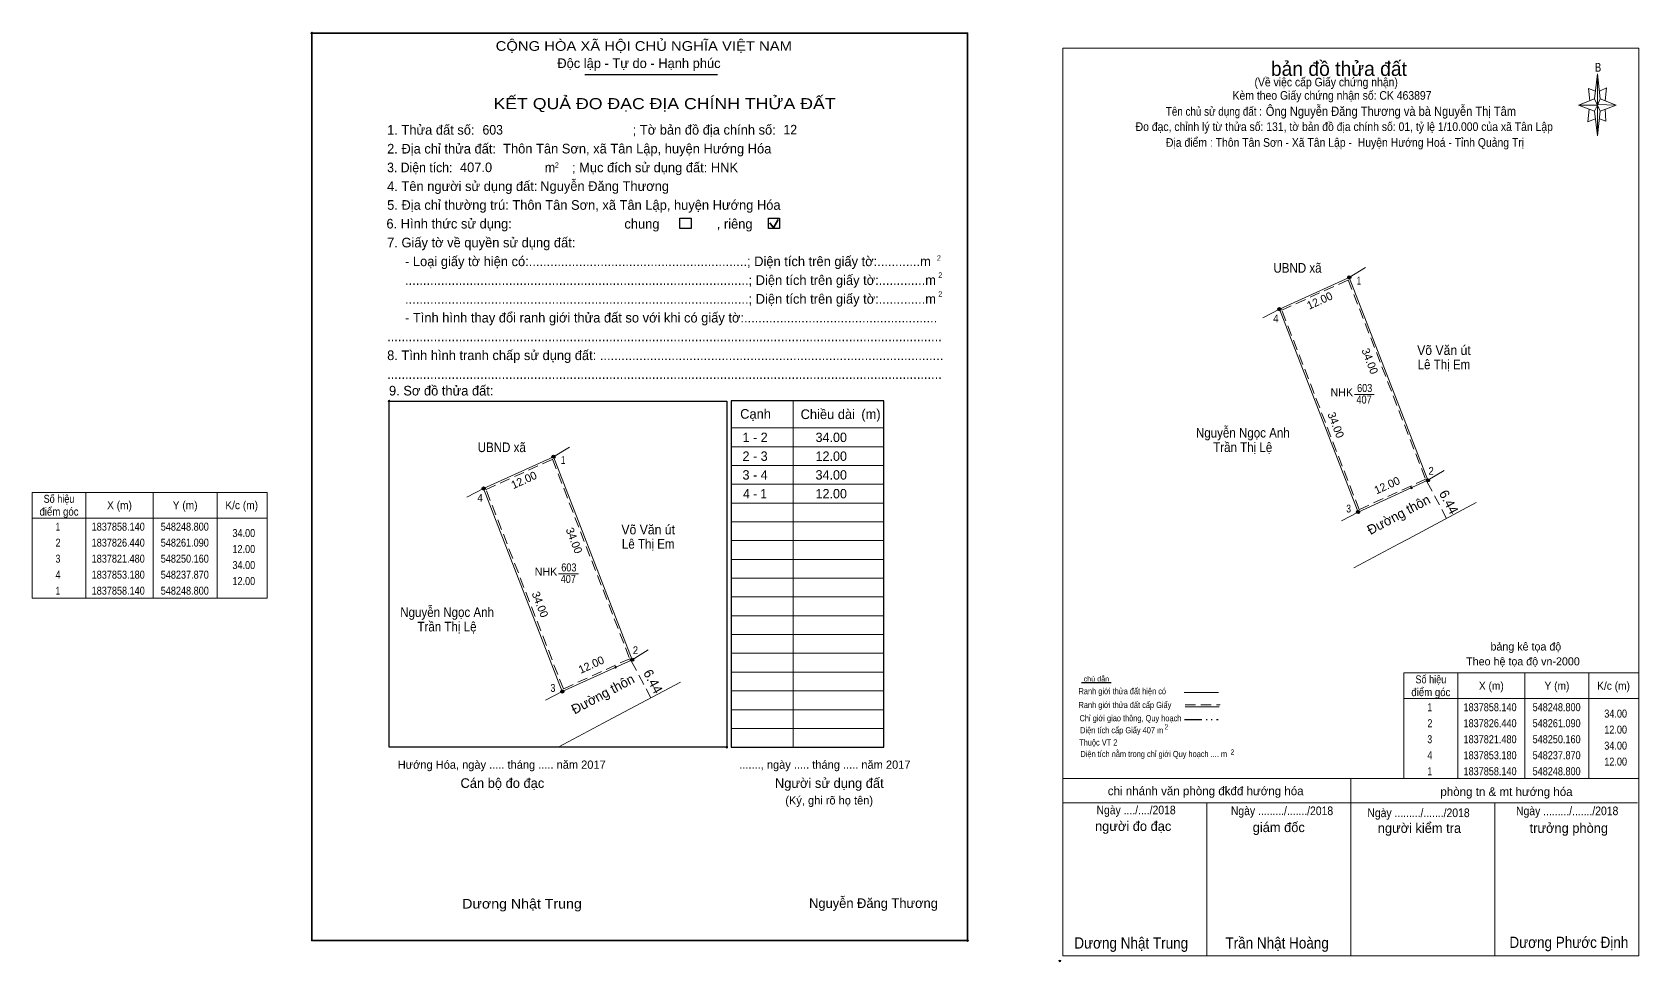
# Model space of a CAD drawing. Header units: metres. Extents: x 548167 to 548833, y 1837778 to 1837924.
# Drawn here: x 548167.3 to 548418.4, y 1837779.3 to 1837924.5 of the extents above; entities that cross this region are included whole.
import ezdxf
from ezdxf.enums import TextEntityAlignment as Align

# ---------------------------------------------------------------- set-up
doc = ezdxf.new("R2010")
doc.units = ezdxf.units.M
doc.header["$LTSCALE"] = 0.54
doc.header["$PDMODE"] = 32
doc.header["$PDSIZE"] = 0.27
doc.linetypes.add('DASH_DOUBLE_DOT', pattern=[9.2, 5, -1.2, 0.3, -1.2, 0.3, -1.2])
doc.linetypes.add('MEDIUM_DASHED', pattern=[4.5, 3, -1.5])
for name, color, linetype, lineweight in [('1', 7, 'Continuous', 13), ('10', 7, 'Continuous', 13), ('11', 7, 'Continuous', 25), ('2', 7, 'Continuous', 35), ('27', 7, 'Continuous', 13), ('4', 7, 'Continuous', 13), ('50', 7, 'Continuous', 25), ('63', 7, 'Continuous', 13), ('8', 7, 'Continuous', 13)]:
    doc.layers.add(name, color=color, linetype=linetype, lineweight=lineweight)
for name, color, linetype in [('36', 7, 'Continuous'), ('48', 7, 'Continuous'), ('52', 7, 'Continuous'), ('6', 7, 'Continuous'), ('9', 7, 'Continuous')]:
    doc.layers.add(name, color=color, linetype=linetype)

msp = doc.modelspace()

# ---------------------------------------------------------------- hatches: boundary and pattern name
at = {"layer": '11'}
for points in [[(548249.0444, 1837858.14, 1), (548248.5556, 1837858.14, 1)], [(548238.1144, 1837853.18, 1), (548237.6256, 1837853.18, 1)], [(548238.1144, 1837853.18, 1), (548237.6256, 1837853.18, 1)], [(548261.3344, 1837826.44, 1), (548260.8456, 1837826.44, 1)], [(548250.4044, 1837821.48, 1), (548249.9156, 1837821.48, 1)]]:
    msp.add_hatch(color=256, dxfattribs=at).paths.add_polyline_path(points)
at = {"layer": '8'}
for points in [[(548373.3844, 1837886.16, 1), (548372.8956, 1837886.16, 1)], [(548362.4544, 1837881.2, 1), (548361.9656, 1837881.2, 1)], [(548362.4544, 1837881.2, 1), (548361.9656, 1837881.2, 1)], [(548385.6744, 1837854.46, 1), (548385.1856, 1837854.46, 1)], [(548374.7444, 1837849.5, 1), (548374.2556, 1837849.5, 1)]]:
    msp.add_hatch(color=256, dxfattribs=at).paths.add_polyline_path(points)

# ---------------------------------------------------------------- linework, layer by layer
at = {"layer": '1', "lineweight": 25}
for p, q in [((548253.69, 1837917.82), (548274.41, 1837917.82)), ((548300.43, 1837812.78), (548300.43, 1837866.86))]:
    msp.add_line(p, q, dxfattribs=at)
at = {"layer": '1', "lineweight": 35}
for p, q in [((548282.6, 1837894.65), (548283.18, 1837893.9)), ((548283.18, 1837893.9), (548283.89, 1837895.17))]:
    msp.add_line(p, q, dxfattribs=at)
at = {"layer": '1'}
for p, q in [((548286.26, 1837866.86), (548286.26, 1837812.78)), ((548276.55, 1837862.64), (548292.96, 1837862.64)), ((548292.96, 1837862.64), (548300.43, 1837862.64)), ((548276.55, 1837859.7), (548292.96, 1837859.7)), ((548292.96, 1837859.7), (548300.43, 1837859.7)), ((548276.55, 1837856.77), (548292.96, 1837856.77)), ((548292.96, 1837856.77), (548300.43, 1837856.77)), ((548276.55, 1837853.84), (548292.96, 1837853.84)), ((548292.96, 1837853.84), (548300.43, 1837853.84)), ((548276.55, 1837850.91), (548292.96, 1837850.91)), ((548292.96, 1837850.91), (548300.43, 1837850.91)), ((548276.55, 1837847.97), (548292.96, 1837847.97)), ((548292.96, 1837847.97), (548300.43, 1837847.97)), ((548276.55, 1837845.04), (548292.96, 1837845.04)), ((548292.96, 1837845.04), (548300.43, 1837845.04)), ((548276.55, 1837842.11), (548292.96, 1837842.11)), ((548292.96, 1837842.11), (548300.43, 1837842.11)), ((548276.55, 1837839.17), (548292.96, 1837839.17)), ((548292.96, 1837839.17), (548300.43, 1837839.17)), ((548276.55, 1837836.24), (548292.96, 1837836.24)), ((548292.96, 1837836.24), (548300.43, 1837836.24)), ((548276.55, 1837833.31), (548292.96, 1837833.31)), ((548292.96, 1837833.31), (548300.43, 1837833.31)), ((548276.55, 1837830.38), (548292.96, 1837830.38)), ((548292.96, 1837830.38), (548300.43, 1837830.38)), ((548276.55, 1837827.44), (548292.96, 1837827.44)), ((548292.96, 1837827.44), (548300.43, 1837827.44)), ((548276.55, 1837824.51), (548292.96, 1837824.51)), ((548292.96, 1837824.51), (548300.43, 1837824.51)), ((548276.55, 1837821.58), (548292.96, 1837821.58)), ((548292.96, 1837821.58), (548300.43, 1837821.58)), ((548276.55, 1837818.64), (548292.96, 1837818.64)), ((548292.96, 1837818.64), (548300.43, 1837818.64)), ((548276.55, 1837815.71), (548292.96, 1837815.71)), ((548292.96, 1837815.71), (548300.43, 1837815.71))]:
    msp.add_line(p, q, dxfattribs=at)
at = {"layer": '1', "lineweight": 25}
msp.add_lwpolyline([(548223.09, 1837864.56), (548223.09, 1837866.84), (548275.87, 1837866.84), (548275.87, 1837812.78), (548223.09, 1837812.78), (548223.09, 1837816.51)], close=True, dxfattribs=at)
msp.add_lwpolyline([(548300.43, 1837866.86), (548276.55, 1837866.86), (548276.55, 1837812.78), (548300.43, 1837812.78), (548300.43, 1837813.31)], dxfattribs=at)
at = {"layer": '1'}
msp.add_lwpolyline([(548248.8, 1837858.14), (548261.09, 1837826.44), (548250.16, 1837821.48), (548237.87, 1837853.18)], close=True, dxfattribs=at)
for p in [(548211.01, 1837924.32), (548223.09, 1837866.84), (548275.87, 1837812.78), (548313.5, 1837782.57)]:
    msp.add_point(p, dxfattribs=at)
at = {"layer": '10', "linetype": 'MEDIUM_DASHED'}
msp.add_line((548260.98, 1837826.17), (548264, 1837820.49), dxfattribs=at)
at = {"layer": '10'}
msp.add_line((548258.03, 1837817.31), (548268.62, 1837822.95), dxfattribs=at)
msp.add_lwpolyline([(548237.87, 1837853.18), (548248.8, 1837858.14), (548261.09, 1837826.44), (548250.16, 1837821.48)], close=True, dxfattribs=at)
at = {"layer": '10', "linetype": 'MEDIUM_DASHED'}
msp.add_lwpolyline([(548238.25, 1837853.02), (548248.63, 1837857.74), (548260.71, 1837826.6), (548250.33, 1837821.88)], close=True, dxfattribs=at)
at = {"layer": '10'}
msp.add_lwpolyline([(548249.52, 1837812.78), (548256.53, 1837816.51), (548258.03, 1837817.31)], dxfattribs=at)
msp.add_point((548258.5, 1837825.27), dxfattribs=at)
at = {"layer": '11'}
for centre in [(548248.8, 1837858.14), (548237.87, 1837853.18), (548237.87, 1837853.18), (548261.09, 1837826.44), (548250.16, 1837821.48)]:
    msp.add_circle(centre, 0.2444, dxfattribs=at)
at = {"layer": '2'}
msp.add_lwpolyline([(548211.01, 1837924.32), (548313.5, 1837924.32), (548313.5, 1837782.57), (548211.01, 1837782.57)], close=True, dxfattribs=at)
at = {"layer": '27'}
for p, q in [((548248.8, 1837858.14), (548251.31, 1837859.66)), ((548237.87, 1837853.18), (548235.27, 1837851.83)), ((548261.09, 1837826.44), (548263.6, 1837827.96)), ((548250.16, 1837821.48), (548247.56, 1837820.13))]:
    msp.add_line(p, q, dxfattribs=at)
at = {"layer": '4'}
for p, q in [((548411.43, 1837914.04), (548411.93, 1837917.94)), ((548411.43, 1837912.14), (548408.93, 1837913.04)), ((548412.33, 1837912.14), (548411.93, 1837908.24)), ((548412.33, 1837914.04), (548414.83, 1837913.04)), ((548413.13, 1837912.44), (548413.23, 1837910.54)), ((548413.23, 1837910.54), (548412.23, 1837910.94)), ((548347.31, 1837821.33), (548352.69, 1837821.33)), ((548347.51, 1837819.09), (548352.78, 1837819.09)), ((548328.38, 1837807.87), (548418.38, 1837807.87)), ((548328.38, 1837807.87), (548418.38, 1837807.87)), ((548328.38, 1837807.87), (548418.38, 1837807.87)), ((548373.38, 1837780.17), (548373.38, 1837807.87)), ((548328.38, 1837804.07), (548418.18, 1837804.07)), ((548350.88, 1837780.17), (548350.88, 1837804.07)), ((548395.88, 1837780.17), (548395.88, 1837804.07)), ((548418.38, 1837780.17), (548328.38, 1837780.17))]:
    msp.add_line(p, q, dxfattribs=at)
at = {"layer": '4', "lineweight": 25}
msp.add_line((548335.93, 1837822.82), (548331.31, 1837822.82), dxfattribs=at)
at = {"layer": '4', "linetype": 'MEDIUM_DASHED'}
msp.add_line((548347.51, 1837819.41), (548352.95, 1837819.41), dxfattribs=at)
at = {"layer": '4', "linetype": 'DASH_DOUBLE_DOT', "lineweight": 25}
msp.add_line((548347.41, 1837817.12), (548352.65, 1837817.12), dxfattribs=at)
at = {"layer": '4'}
for points in [[(548328.38, 1837921.97), (548418.38, 1837921.97), (548418.38, 1837780.17), (548328.38, 1837780.17)], [(548411.93, 1837917.94), (548412.33, 1837914.04), (548411.93, 1837913.04)], [(548411.93, 1837913.04), (548408.93, 1837913.04), (548411.43, 1837914.04), (548412.33, 1837912.14), (548414.83, 1837913.04), (548411.93, 1837913.14)], [(548411.93, 1837913.04), (548411.93, 1837908.24), (548411.43, 1837912.14)]]:
    msp.add_lwpolyline(points, close=True, dxfattribs=at)
for points in [[(548411.63, 1837915.24), (548410.53, 1837915.64), (548410.73, 1837913.74)], [(548412.23, 1837915.24), (548413.33, 1837915.74), (548413.13, 1837913.74)], [(548411.93, 1837913.04), (548411.43, 1837914.04), (548408.93, 1837913.04)], [(548410.63, 1837912.44), (548410.43, 1837910.44), (548411.53, 1837910.94)], [(548411.93, 1837913.04), (548412.33, 1837912.14), (548414.83, 1837913.04)]]:
    msp.add_lwpolyline(points, dxfattribs=at)
msp.add_point((548327.91, 1837779.39), dxfattribs=at)
at = {"layer": '50'}
for points in [[(548268.52, 1837895.41), (548270.28, 1837895.41), (548270.28, 1837893.77), (548268.52, 1837893.77)], [(548282.37, 1837895.41), (548284.13, 1837895.41), (548284.13, 1837893.77), (548282.37, 1837893.77)]]:
    msp.add_lwpolyline(points, close=True, dxfattribs=at)
at = {"layer": '63'}
for p, q in [((548175.73, 1837852.57), (548175.73, 1837836.07)), ((548186.23, 1837852.57), (548186.23, 1837836.07)), ((548196.23, 1837852.57), (548196.23, 1837836.07)), ((548167.33, 1837848.57), (548204.03, 1837848.57)), ((548249.6, 1837839.84), (548252.7, 1837839.84)), ((548390.08, 1837824.37), (548390.08, 1837807.87)), ((548400.58, 1837824.37), (548400.58, 1837807.87)), ((548410.58, 1837824.37), (548410.58, 1837807.87)), ((548381.68, 1837820.37), (548418.38, 1837820.37))]:
    msp.add_line(p, q, dxfattribs=at)
for points in [[(548167.33, 1837852.57), (548204.03, 1837852.57), (548204.03, 1837836.07), (548167.33, 1837836.07)], [(548381.68, 1837824.37), (548418.38, 1837824.37), (548418.38, 1837807.87), (548381.68, 1837807.87)]]:
    msp.add_lwpolyline(points, close=True, dxfattribs=at)
at = {"layer": '8'}
for p, q in [((548373.14, 1837886.16), (548375.65, 1837887.68)), ((548362.21, 1837881.2), (548359.61, 1837879.85)), ((548373.94, 1837867.86), (548377.04, 1837867.86)), ((548385.43, 1837854.46), (548387.94, 1837855.98)), ((548374.5, 1837849.5), (548371.9, 1837848.15)), ((548382.37, 1837845.33), (548392.96, 1837850.97))]:
    msp.add_line(p, q, dxfattribs=at)
at = {"layer": '8', "linetype": 'MEDIUM_DASHED'}
msp.add_line((548385.32, 1837854.19), (548388.34, 1837848.51), dxfattribs=at)
at = {"layer": '8'}
for points in [[(548362.21, 1837881.2), (548373.14, 1837886.16), (548385.43, 1837854.46), (548374.5, 1837849.5)], [(548373.14, 1837886.16), (548385.43, 1837854.46), (548374.5, 1837849.5), (548362.21, 1837881.2)]]:
    msp.add_lwpolyline(points, close=True, dxfattribs=at)
at = {"layer": '8', "linetype": 'MEDIUM_DASHED'}
msp.add_lwpolyline([(548362.59, 1837881.04), (548372.97, 1837885.76), (548385.05, 1837854.62), (548374.67, 1837849.9)], close=True, dxfattribs=at)
at = {"layer": '8'}
msp.add_lwpolyline([(548373.86, 1837840.8), (548380.87, 1837844.53), (548382.37, 1837845.33)], dxfattribs=at)
at = {"layer": '8', "lineweight": 25}
for centre in [(548373.14, 1837886.16), (548362.21, 1837881.2), (548362.21, 1837881.2), (548385.43, 1837854.46), (548374.5, 1837849.5)]:
    msp.add_circle(centre, 0.2444, dxfattribs=at)
at = {"layer": '8'}
msp.add_point((548382.84, 1837853.29), dxfattribs=at)

# ---------------------------------------------------------------- texts
at = {"layer": '1'}
for s, height, width, p in [('CỘNG HÒA XÃ HỘI CHỦ NGHĨA VIỆT NAM', 1.505, 1.15, (548239.76, 1837921.54)), ('3. Diện tích:', 1.505, 0.95, (548222.8, 1837902.57)), ('m', 1.505, 0.95, (548247.45, 1837902.57)), ('2', 0.8602, 0.9, (548249, 1837903.26)), ('2', 0.8602, 0.9, (548308.69, 1837888.75)), ('2', 0.8602, 0.9, (548308.92, 1837886.07)), ('2', 0.8602, 0.9, (548308.92, 1837883.13)), ('Dương Nhật Trung', 1.505, 1.1, (548234.53, 1837787.58))]:
    msp.add_text(s, height=height, dxfattribs=dict(at, width=width)).set_placement(p)
for s, height, p in [('Độc lập - Tự do - Hạnh phúc', 1.505, (548249.39, 1837918.85)), ('1. Thửa đất số:', 1.505, (548222.8, 1837908.44)), ('; Tờ bản đồ địa chính số:', 1.505, (548261.17, 1837908.45)), ('2. Địa chỉ thửa đất:', 1.505, (548222.8, 1837905.5)), ('; Mục đích sử dụng đất: HNK', 1.505, (548251.68, 1837902.57)), ('4. Tên người sử dụng đất:', 1.505, (548222.8, 1837899.64)), ('5. Địa chỉ thường trú: Thôn Tân Sơn, xã Tân Lập, huyện Hướng Hóa', 1.505, (548222.8, 1837896.71)), ('chung                , riêng', 1.505, (548259.87, 1837893.77)), ('7. Giấy tờ về quyền sử dụng đất:', 1.505, (548222.8, 1837890.84)), ('     - Loại giấy tờ hiện có:.............................................................; Diện tích trên giấy tờ:............m', 1.505, (548222.8, 1837887.91)), ('     ................................................................................................; Diện tích trên giấy tờ:.............m', 1.505, (548222.8, 1837884.98)), ('     ................................................................................................; Diện tích trên giấy tờ:.............m', 1.505, (548222.8, 1837882.04)), ('     - Tình hình thay đổi ranh giới thửa đất so với khi có giấy tờ:......................................................', 1.505, (548222.8, 1837879.11)), ('8. Tình hình tranh chấp sử dụng đất: ................................................................................................', 1.505, (548222.8, 1837873.24)), ('...........................................................................................................................................................', 1.505, (548222.8, 1837876.18)), ('...........................................................................................................................................................', 1.505, (548222.8, 1837870.31)), ('9. Sơ đồ thửa đất:', 1.505, (548223.09, 1837867.71)), ('Cạnh', 1.505, (548277.96, 1837864.08)), ('Chiều dài', 1.505, (548287.4, 1837864.03)), ('(m)', 1.505, (548296.89, 1837864.05)), ('Hướng Hóa, ngày ..... tháng ..... năm 2017', 1.29, (548224.46, 1837809.41)), ('......., ngày ..... tháng ..... năm 2017', 1.29, (548277.82, 1837809.41)), ('Cán bộ đo đạc', 1.505, (548234.26, 1837806.42)), ('Người sử dụng đất', 1.505, (548283.39, 1837806.42)), ('(Ký, ghi rõ họ tên)', 1.29, (548285.01, 1837803.83))]:
    msp.add_text(s, height=height, dxfattribs=at).set_placement(p)
for s, height, width, p in [('KẾT QUẢ ĐO ĐẠC ĐỊA CHÍNH THỬA ĐẤT', 1.721, 1.2, (548266.145, 1837912.43)), ('407', 1.25, 0.85, (548251.105, 1837838.43)), ('603', 1.25, 0.85, (548251.195, 1837840.23))]:
    msp.add_text(s, height=height, dxfattribs=dict(at, width=width)).set_placement(p, align=Align.CENTER)
msp.add_text('NHK', height=1.25, dxfattribs=at).set_placement((548247.625, 1837839.56), align=Align.CENTER)
at = {"layer": '10'}
for s, rotation, p in [('6.44', 298.039, (548262.76, 1837824.42)), ('Đường thôn', 28.039, (548252.09, 1837817.88))]:
    msp.add_text(s, height=1.5, rotation=rotation, dxfattribs=at).set_placement(p)
at = {"layer": '36'}
for s, width, p in [('UBND xã', 0.9, (548240.71, 1837858.87)), ('Võ Văn út', 0.95, (548263.59, 1837846.02)), ('Lê Thị Em', 0.9, (548263.59, 1837843.78)), ('Nguyễn Ngọc Anh', 0.9, (548232.17, 1837833.12)), ('Trần Thị Lệ', 0.9, (548232.15, 1837830.86))]:
    msp.add_text(s, height=1.5, dxfattribs=dict(at, width=width)).set_placement(p, align=Align.CENTER)
at = {"layer": '4'}
for s, height, p in [('bản đồ thửa đất', 2.25, (548371.515, 1837917.62)), ('bảng kê tọa độ', 1.25, (548400.725, 1837827.88)), ('Theo hệ tọa độ vn-2000', 1.25, (548400.275, 1837825.56)), ('chi nhánh văn phòng đkđđ hướng hóa', 1.35, (548350.7, 1837805.28)), ('phòng tn & mt hướng hóa', 1.35, (548397.695, 1837805.16)), ('người đo đạc', 1.5, (548339.365, 1837799.7)), ('giám đốc', 1.5, (548362.115, 1837799.52)), ('người kiểm tra', 1.5, (548384.095, 1837799.4)), ('trưởng phòng', 1.5, (548407.435, 1837799.4))]:
    msp.add_text(s, height=height, dxfattribs=at).set_placement(p, align=Align.CENTER)
for s, height, width, p in [('B', 1.378, 0.8, (548412, 1837918.28)), ('(Về việc cấp Giấy chứng nhận)', 1.35, 0.9, (548369.525, 1837915.98)), ('Kèm theo Giấy chứng nhận số: CK 463897', 1.35, 0.9, (548370.44, 1837913.9)), ('Tên chủ sử dụng đất :', 1.35, 0.85, (548351.985, 1837911.4)), ('Đo đạc, chỉnh lý từ thửa số: 131, tờ bản đồ địa chính số: 01, tỷ lệ 1/10.000 của xã Tân Lập', 1.35, 0.9, (548372.35, 1837909.02)), ('Địa điểm : Thôn Tân Sơn - Xã Tân Lập -  Huyện Hướng Hoá - Tỉnh Quảng Trị ', 1.35, 0.9, (548372.695, 1837906.55)), ('Ranh giới thửa đất hiện có ', 0.96, 0.9, (548337.825, 1837821.05)), ('chú dẫn', 0.7999, 1.05, (548333.62, 1837823.05)), ('Ranh giới thửa đất cấp Giấy', 0.96, 0.9, (548338.08, 1837818.9)), ('Chỉ giới giao thông, Quy hoạch', 0.96, 0.9, (548338.94, 1837816.83)), ('Thuộc VT 2', 0.96, 0.9, (548333.915, 1837813.04)), ('Diện tích cấp Giấy 407 m', 0.96, 0.9, (548337.57, 1837814.95)), ('2', 0.8, 0.8, (548344.56, 1837815.56)), ('Diện tích nằm trong chỉ giới Quy hoạch .... m', 0.96, 0.9, (548342.585, 1837811.24)), ('2', 0.8, 0.8, (548354.87, 1837811.62)), ('Ngày ..../..../2018', 1.35, 0.9, (548339.82, 1837802.3)), ('Ngày ........./......./2018', 1.35, 0.9, (548362.62, 1837802.17)), ('Ngày ........./......./2018', 1.35, 0.9, (548383.95, 1837801.86)), ('Ngày ........./......./2018', 1.35, 0.9, (548407.18, 1837802.16)), ('Dương Nhật Trung', 1.75, 0.9, (548339.065, 1837781.33)), ('Trần Nhật Hoàng', 1.75, 0.9, (548361.86, 1837781.34)), ('Dương Phước Định', 1.75, 0.9, (548407.445, 1837781.43))]:
    msp.add_text(s, height=height, dxfattribs=dict(at, width=width)).set_placement(p, align=Align.CENTER)
at = {"layer": '4', "width": 0.9}
msp.add_text('Ông Nguyễn Đăng Thương và bà Nguyễn Thị Tâm', height=1.44, dxfattribs=at).set_placement((548360.09, 1837911.38))
at = {"layer": '48'}
msp.add_text('6. Hình thức sử dụng:', height=1.505, dxfattribs=at).set_placement((548222.69, 1837893.79))
at = {"layer": '52'}
for s, p in [('1 - 2', (548280.295, 1837860.44)), ('34.00', (548292.19, 1837860.44)), ('2 - 3', (548280.29, 1837857.5)), ('12.00', (548292.19, 1837857.5)), ('3 - 4', (548280.29, 1837854.57)), ('34.00', (548292.19, 1837854.57)), ('12.00', (548292.19, 1837851.64))]:
    msp.add_text(s, height=1.466, dxfattribs=at).set_placement(p, align=Align.CENTER)
at = {"layer": '52', "width": 0.95}
msp.add_text('4 - 1', height=1.466, dxfattribs=at).set_placement((548280.285, 1837851.64), align=Align.CENTER)
at = {"layer": '6', "width": 0.95}
for s, p in [('603', (548237.7, 1837908.45)), ('12', (548284.72, 1837908.47))]:
    msp.add_text(s, height=1.505, dxfattribs=at).set_placement(p)
at = {"layer": '6'}
for s, p in [('Thôn Tân Sơn, xã Tân Lập, huyện Hướng Hóa', (548240.92, 1837905.51)), ('407.0', (548234.17, 1837902.59)), ('Nguyễn Đăng Thương', (548246.72, 1837899.66)), ('Nguyễn Đăng Thương', (548288.73, 1837787.67))]:
    msp.add_text(s, height=1.505, dxfattribs=at).set_placement(p)
at = {"layer": '63'}
for s, rotation, p in [('12.00', 24.408, (548244.4317, 1837853.9375)), ('34.00', 291.191, (548251.434, 1837844.8309)), ('34.00', 291.191, (548246.114, 1837834.8509)), ('12.00', 24.408, (548254.9517, 1837825.0875))]:
    msp.add_text(s, height=1.25, rotation=rotation, dxfattribs=at).set_placement(p, align=Align.CENTER)
for s, width, p in [('Số hiệu', 0.85, (548171.53, 1837850.95)), ('điểm góc', 0.9, (548171.53, 1837848.95)), ('X (m)', 0.95, (548180.98, 1837849.95)), ('Y (m)', 0.95, (548191.235, 1837849.95)), ('K/c (m)', 0.95, (548200.075, 1837849.95)), (' 1', 0.75, (548171.18, 1837846.6)), ('1837858.140', 0.85, (548180.78, 1837846.6)), ('548248.800', 0.85, (548191.18, 1837846.6)), (' 2', 0.85, (548171.185, 1837844.1)), ('1837826.440', 0.85, (548180.78, 1837844.1)), ('548261.090', 0.85, (548191.18, 1837844.1)), (' 3', 0.8, (548171.175, 1837841.6)), ('1837821.480', 0.85, (548180.78, 1837841.6)), ('548250.160', 0.85, (548191.18, 1837841.6)), (' 4', 0.85, (548171.18, 1837839.1)), ('1837853.180', 0.85, (548180.78, 1837839.1)), ('548237.870', 0.85, (548191.18, 1837839.1)), (' 1', 0.75, (548171.18, 1837836.6)), ('1837858.140', 0.85, (548180.78, 1837836.6)), ('548248.800', 0.85, (548191.18, 1837836.6)), ('Số hiệu', 0.85, (548385.88, 1837822.75)), ('điểm góc', 0.9, (548385.88, 1837820.75)), ('X (m)', 0.95, (548395.33, 1837821.75)), ('Y (m)', 0.95, (548405.585, 1837821.75)), ('K/c (m)', 0.95, (548414.425, 1837821.75)), (' 1', 0.75, (548385.53, 1837818.4)), ('1837858.140', 0.85, (548395.13, 1837818.4)), ('548248.800', 0.85, (548405.53, 1837818.4)), (' 2', 0.85, (548385.535, 1837815.9)), ('1837826.440', 0.85, (548395.13, 1837815.9)), ('548261.090', 0.85, (548405.53, 1837815.9)), (' 3', 0.8, (548385.525, 1837813.4)), ('1837821.480', 0.85, (548395.13, 1837813.4)), ('548250.160', 0.85, (548405.53, 1837813.4)), (' 4', 0.85, (548385.53, 1837810.9)), ('1837853.180', 0.85, (548395.13, 1837810.9)), ('548237.870', 0.85, (548405.53, 1837810.9)), (' 1', 0.75, (548385.53, 1837808.4)), ('1837858.140', 0.85, (548395.13, 1837808.4)), ('548248.800', 0.85, (548405.53, 1837808.4))]:
    msp.add_text(s, height=1.25, dxfattribs=dict(at, width=width)).set_placement(p, align=Align.CENTER)
at = {"layer": '63', "width": 0.85}
for s, p in [('34.00', (548202.18, 1837845.6)), ('12.00', (548202.18, 1837843.1)), ('34.00', (548202.18, 1837840.6)), ('12.00', (548202.18, 1837838.1)), ('34.00', (548416.53, 1837817.4)), ('12.00', (548416.53, 1837814.9)), ('34.00', (548416.53, 1837812.4)), ('12.00', (548416.53, 1837809.9))]:
    msp.add_text(s, height=1.25, dxfattribs=at).set_placement(p, align=Align.RIGHT)
at = {"layer": '8'}
for s, height, width, p in [('UBND xã', 1.5, 0.9, (548365.045, 1837886.89)), ('1', 1.222, 0.75, (548374.62, 1837885.04)), ('4', 1.222, 0.9, (548361.66, 1837879.13)), ('Võ Văn út', 1.5, 0.95, (548387.925, 1837874.04)), ('Lê Thị Em', 1.5, 0.9, (548387.92, 1837871.8)), ('603', 1.25, 0.85, (548375.535, 1837868.25)), ('407', 1.25, 0.85, (548375.445, 1837866.45)), ('Nguyễn Ngọc Anh', 1.5, 0.9, (548356.5, 1837861.14)), ('Trần Thị Lệ', 1.5, 0.9, (548356.485, 1837858.88)), ('2', 1.222, 0.9, (548385.93, 1837855.33)), ('3', 1.222, 0.8, (548373.035, 1837849.44))]:
    msp.add_text(s, height=height, dxfattribs=dict(at, width=width)).set_placement(p, align=Align.CENTER)
for s, rotation, p in [('12.00', 24.408, (548368.7717, 1837881.9575)), ('34.00', 291.191, (548375.774, 1837872.8509)), ('34.00', 291.191, (548370.454, 1837862.8709)), ('12.00', 24.408, (548379.2917, 1837853.1075))]:
    msp.add_text(s, height=1.25, rotation=rotation, dxfattribs=at).set_placement(p, align=Align.CENTER)
msp.add_text('NHK', height=1.25, dxfattribs=at).set_placement((548371.965, 1837867.58), align=Align.CENTER)
for s, rotation, p in [('Đường thôn', 28.039, (548376.43, 1837845.9)), ('6.44', 298.039, (548387.1, 1837852.44))]:
    msp.add_text(s, height=1.5, rotation=rotation, dxfattribs=at).set_placement(p)
at = {"layer": '9'}
for s, width, p in [('1', 0.75, (548250.285, 1837857.02)), ('4', 0.95, (548237.325, 1837851.11)), ('2', 0.9, (548261.595, 1837827.31)), ('3', 0.85, (548248.7, 1837821.42))]:
    msp.add_text(s, height=1.222, dxfattribs=dict(at, width=width)).set_placement(p, align=Align.CENTER)

doc.saveas('drawing.dxf')
